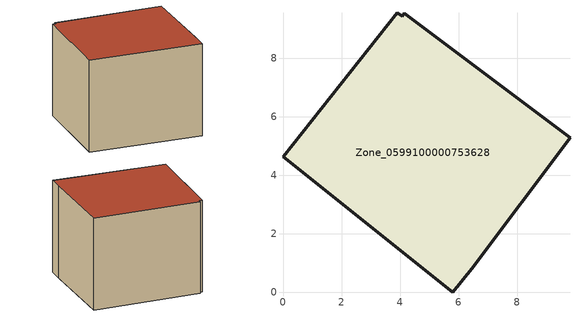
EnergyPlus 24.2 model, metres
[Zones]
Zone_0599100000753628
 floor ground (C_G): 3.91,9.55 4.07,9.43 4.14,9.52 9.8,5.28 6.45,0.81 5.8,0 0,4.62 z0.62
 wall outside (C_F): 0,4.62 5.8,0 6.45,0.81 9.8,5.28 4.14,9.52 4.07,9.43 3.91,9.55 0,4.62 z0.62:6.7
 roof outside (C_R): 4.07,9.43 3.91,9.55 0,4.62 5.8,0 6.45,0.81 9.8,5.28 4.14,9.52 z6.7
[BUILDING]
Pand.0599100000753628: North Axis=0; Terrain=City; Loads Convergence Tolerance Value=0.04; Temperature Convergence Tolerance Value=0.4; Solar Distribution=FullExterior; Maximum Number of Warmup Days=25; Minimum Number of Warmup Days=1
[Site:Location]
Rotterdam.The.Hague.AP_ZH_NLD Design_Conditions: Latitude=51.96; Longitude=4.45; Time Zone=1; Elevation=-4.5
[SITE:GROUNDTEMPERATURE:BUILDINGSURFACE]
18, 18, 18, 18, 18, 18, 18, 18, 18, 18, 18, 18
[MATERIAL] Thermal Absorptance=0.9; Solar Absorptance=0.7; Visible Absorptance=0.7
Name | Roughness | Thickness | Conductivity | Density | Specific Heat
G.TC.2006-2014 | MediumSmooth | 0.15 | 0.06 | 540 | 1210
F.TC.2006-2014 | Rough | 0.3 | 0.12 | 1920 | 840
R.TC.2006-2014 | MediumRough | 0.2 | 0.08 | 1500 | 1000
[CONSTRUCTION]
C_G: G.TC.2006-2014
C_F: F.TC.2006-2014
C_R: R.TC.2006-2014
[ZONE]
Zone_0599100000753628: Type=1; Multiplier=1; Ceiling Height=Autocalculate; Volume=Autocalculate; Floor Area=autocalculate; Part of Total Floor Area=Yes
[ZONEINFILTRATION:DESIGNFLOWRATE]
Infil_Zone_0599100000753628: Zone or ZoneList or Space or SpaceList=Zone_0599100000753628; Schedule=AlwaysOn; Design Flow Rate Calculation Method=Flow/Area; Flow Rate per Floor Area=0.0015; Constant Term Coefficient=1; Temperature Term Coefficient=0; Velocity Term Coefficient=0; Velocity Squared Term Coefficient=0
[HVACTEMPLATE:ZONE:IDEALLOADSAIRSYSTEM]
Zone_0599100000753628: Maximum Heating Supply Air Temperature=50; Minimum Cooling Supply Air Temperature=13; Maximum Heating Supply Air Humidity Ratio=0.0156; Minimum Cooling Supply Air Humidity Ratio=0.0077; Heating Limit=NoLimit; Cooling Limit=NoLimit; Dehumidification Control Type=ConstantSensibleHeatRatio; Cooling Sensible Heat Ratio=0.7; Dehumidification Setpoint=60; Humidification Control Type=None; Humidification Setpoint=30; Outdoor Air Method=None; Outdoor Air Flow Rate per Person=0.00944; Outdoor Air Flow Rate per Zone Floor Area=0; Outdoor Air Flow Rate per Zone=0; Demand Controlled Ventilation Type=None; Outdoor Air Economizer Type=NoEconomizer; Heat Recovery Type=None; Sensible Heat Recovery Effectiveness=0.7; Latent Heat Recovery Effectiveness=0.65
[ZONECONTROL:THERMOSTAT]
ThermostatControl_Zone_0599100000753628: Zone or ZoneList=Zone_0599100000753628; Control Type Schedule=DualSetpointControlType; Control 1=Thermostat_Zone_0599100000753628; Temperature Difference Between Cutout And Setpoint=0
[THERMOSTATSETPOINT:DUALSETPOINT]
Thermostat_Zone_0599100000753628: Heating Setpoint Temperature Schedule=HeatingSetpoint_Zone_0599100000753628; Cooling Setpoint Temperature Schedule=CoolingSetpoint_Zone_0599100000753628
[SCHEDULE:COMPACT]
HeatingSetpoint_Zone_0599100000753628: Through: 12/31, For: AllDays, Until: 24:00, 21
CoolingSetpoint_Zone_0599100000753628: Through: 12/31, For: AllDays, Until: 24:00, 24
DualSetpointControlType: Through: 12/31, For: AllDays, Until: 24:00, 4
AlwaysOn: Through: 12/31, For: AllDays, Until: 24:00, 1
